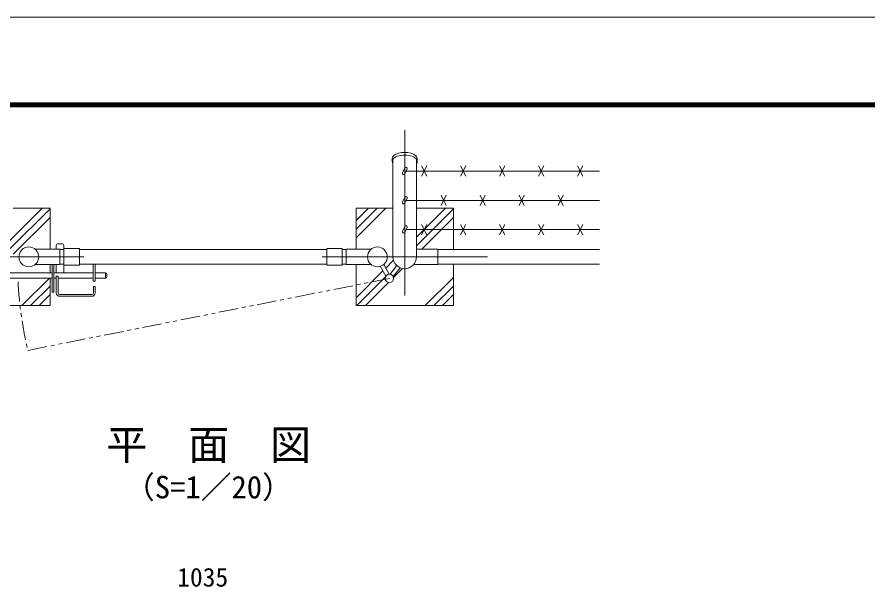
# Model space of a CAD drawing. Units: millimetres, scale not verified. Extents: x -4200 to 4200, y -2970 to 2970.
# Drawn here: x -2539 to -356, y 1508 to 2970 of the extents above; entities that cross this region are included whole.
import ezdxf
from ezdxf.enums import TextEntityAlignment as Align

# ---------------------------------------------------------------- set-up
doc = ezdxf.new("R2010")
doc.units = ezdxf.units.MM
doc.header["$LTSCALE"] = 20
doc.linetypes.add('USER1', pattern=[50.8, 31.75, -6.35, 6.35, -6.35])
doc.linetypes.add('USER3', pattern=[5, 2.5, -0.5, 0.5, -0.5, 0.5, -0.5])
for name, color, linetype, lineweight in [('0-1_D-TTL', 7, 'Continuous', 9), ('0-2_D-TTL-TXT', 7, 'Continuous', 18), ('0-3_D-STR4', 7, 'Continuous', 9), ('0-4_D-BMK', 2, 'USER1', 13), ('0-5_D-STR1', 1, 'Continuous', 18), ('0-7_D-DCR-HCH', 7, 'Continuous', 9), ('0-8_D-STR3', 3, 'Continuous', 13), ('0-9_D-STR-DIM', 7, 'Continuous', 9)]:
    doc.layers.add(name, color=color, linetype=linetype, lineweight=lineweight)
doc.styles.add('ＭＳ ゴシック', font='')
doc.styles.get('ＭＳ ゴシック').set_extended_font_data('MS Gothic')

msp = doc.modelspace()

# ---------------------------------------------------------------- linework, layer by layer
at = {"layer": '0-1_D-TTL', "color": 2, "lineweight": 18}
msp.add_lwpolyline([(-4200, 2970), (4200, 2970), (4200, -2970), (-4200, -2970)], close=True, dxfattribs=at)
at = {"layer": '0-1_D-TTL'}
for points in [[(-3930, 2750), (3930, 2750), (3930, -2750), (-3930, -2750)], [(-3927.5, 2747.5), (3927.5, 2747.5), (3927.5, -2747.5), (-3927.5, -2747.5)], [(-3925, 2745), (3925, 2745), (3925, -2745), (-3925, -2745)], [(-3922.5, 2742.5), (3922.5, 2742.5), (3922.5, -2742.5), (-3922.5, -2742.5)], [(-3920, 2740), (3920, 2740), (3920, -2740), (-3920, -2740)]]:
    msp.add_lwpolyline(points, close=True, dxfattribs=at)
at = {"layer": '0-3_D-STR4'}
for p, q in [((-1669.32, 2479.85), (-1669.32, 2374.55)), ((-1574.57, 2479.85), (-1669.32, 2479.85)), ((-2454.32, 2313.65), (-2454.32, 2335.15))]:
    msp.add_line(p, q, dxfattribs=at)
for points in [[(-2454.32, 2374.55), (-2454.32, 2479.85), (-2549.07, 2479.85)], [(-1419.32, 2373.85), (-1419.32, 2479.85), (-1514.07, 2479.85)], [(-2704.32, 2335.85), (-2704.32, 2229.85), (-2454.32, 2229.85), (-2454.32, 2300.65)], [(-1669.32, 2335.15), (-1669.32, 2229.85), (-1419.32, 2229.85), (-1419.32, 2335.85)]]:
    msp.add_lwpolyline(points, dxfattribs=at)
at = {"layer": '0-4_D-BMK'}
for p, q in [((-1544.32, 2679.8), (-1544.32, 2255.53)), ((-2367.19, 2354.85), (-2791.45, 2354.85)), ((-1756.45, 2354.85), (-1332.19, 2354.85))]:
    msp.add_line(p, q, dxfattribs=at)
at = {"layer": '0-4_D-BMK', "linetype": 'USER3'}
msp.add_line((-2511.21, 2115.02), (-1583.71, 2299.67), dxfattribs=at)
msp.add_arc((-1577.22, 2337.65), 960.15, 182.81239, 193.40726, dxfattribs=at)
at = {"layer": '0-5_D-STR1'}
for p, q in [((-1576.42, 2599.85), (-1576.42, 2606.78)), ((-1574.57, 2605.22), (-1574.57, 2354.85)), ((-1514.07, 2605.22), (-1514.07, 2354.85)), ((-1512.22, 2599.85), (-1512.22, 2606.78)), ((-2428.72, 2373.85), (-2418.67, 2373.85)), ((-2378.67, 2373.85), (-1744.47, 2373.85)), ((-1704.47, 2373.85), (-1694.52, 2373.85)), ((-1459.32, 2373.85), (-1044.32, 2373.85)), ((-2428.72, 2335.85), (-2418.67, 2335.85)), ((-2378.67, 2335.85), (-1744.47, 2335.85)), ((-1704.47, 2335.85), (-1694.52, 2335.85)), ((-1459.32, 2335.85), (-1044.32, 2335.85))]:
    msp.add_line(p, q, dxfattribs=at)
for centre in [(-2508.67, 2354.85), (-1614.47, 2354.85)]:
    msp.add_circle(centre, 25.4, dxfattribs=at)
msp.add_arc((-1544.32, 2354.85), 30.25, 180, 0, dxfattribs=at)
for centre, start_param, end_param in [((-1544.32, 2606.78), 6.2831853, 9.424778), ((-1544.32, 2599.85), 5.9420265, 9.7659367)]:
    msp.add_ellipse(centre, major_axis=(32.1, 0), ratio=0.5, start_param=start_param, end_param=end_param, dxfattribs=at)
at = {"layer": '0-7_D-DCR-HCH'}
for p, q in [((-2569.65, 2384.68), (-2474.47, 2479.85)), ((-2556.2, 2376.03), (-2454.32, 2477.91)), ((-1669.32, 2403.63), (-1593.1, 2479.85)), ((-1669.32, 2425.73), (-1615.2, 2479.85)), ((-1669.32, 2447.83), (-1637.3, 2479.85)), ((-1514.07, 2405.25), (-1439.47, 2479.85)), ((-1514.07, 2383.16), (-1419.32, 2477.91)), ((-2548.68, 2361.46), (-2454.32, 2455.81)), ((-1500.58, 2374.55), (-1419.32, 2455.81)), ((-1593.03, 2326.3), (-1574.14, 2345.18)), ((-1669.32, 2250), (-1600.37, 2318.96)), ((-1573.16, 2301.97), (-1549.99, 2325.14)), ((-2526.65, 2229.85), (-2455.85, 2300.65)), ((-1667.37, 2229.85), (-1593.85, 2303.37)), ((-1491.65, 2229.85), (-1419.32, 2302.18)), ((-2504.55, 2229.85), (-2454.32, 2280.08)), ((-1645.28, 2229.85), (-1586.01, 2289.12)), ((-1469.55, 2229.85), (-1419.32, 2280.08)), ((-2482.45, 2229.85), (-2454.32, 2257.99)), ((-1447.45, 2229.85), (-1419.32, 2257.99))]:
    msp.add_line(p, q, dxfattribs=at)
at = {"layer": '0-8_D-STR3'}
for p, q in [((-1543.89, 2582.88), (-1549.84, 2570.12)), ((-1538.45, 2580.35), (-1544.4, 2567.59)), ((-1501.03, 2561.44), (-1487.61, 2588.27)), ((-1501.03, 2588.27), (-1487.61, 2561.44)), ((-1401.03, 2561.44), (-1387.61, 2588.27)), ((-1401.03, 2588.27), (-1387.61, 2561.44)), ((-1301.03, 2561.44), (-1287.61, 2588.27)), ((-1301.03, 2588.27), (-1287.61, 2561.44)), ((-1201.03, 2561.44), (-1187.61, 2588.27)), ((-1201.03, 2588.27), (-1187.61, 2561.44)), ((-1101.03, 2561.44), (-1087.61, 2588.27)), ((-1101.03, 2588.27), (-1087.61, 2561.44)), ((-1044.32, 2574.85), (-1541.01, 2574.85)), ((-1451.03, 2486.44), (-1437.61, 2513.27)), ((-1451.03, 2513.27), (-1437.61, 2486.44)), ((-1351.03, 2486.44), (-1337.61, 2513.27)), ((-1351.03, 2513.27), (-1337.61, 2486.44)), ((-1251.03, 2486.44), (-1237.61, 2513.27)), ((-1251.03, 2513.27), (-1237.61, 2486.44)), ((-1151.03, 2486.44), (-1137.61, 2513.27)), ((-1151.03, 2513.27), (-1137.61, 2486.44)), ((-1543.89, 2507.88), (-1549.84, 2495.12)), ((-1538.45, 2505.35), (-1544.4, 2492.59)), ((-1044.32, 2499.85), (-1541.01, 2499.85)), ((-1543.89, 2432.88), (-1549.84, 2420.12)), ((-1538.45, 2430.35), (-1544.4, 2417.59)), ((-1044.32, 2424.85), (-1541.01, 2424.85)), ((-1501.03, 2411.44), (-1487.61, 2438.27)), ((-1501.03, 2438.27), (-1487.61, 2411.44)), ((-1401.03, 2411.44), (-1387.61, 2438.27)), ((-1401.03, 2438.27), (-1387.61, 2411.44)), ((-1301.03, 2411.44), (-1287.61, 2438.27)), ((-1301.03, 2438.27), (-1287.61, 2411.44)), ((-1201.03, 2411.44), (-1187.61, 2438.27)), ((-1201.03, 2438.27), (-1187.61, 2411.44)), ((-1101.03, 2411.44), (-1087.61, 2438.27)), ((-1101.03, 2438.27), (-1087.61, 2411.44)), ((-2438.22, 2383.65), (-2438.22, 2374.55)), ((-2433.22, 2388.65), (-2424.22, 2388.65)), ((-2419.22, 2383.65), (-2419.22, 2373.85)), ((-2492.64, 2374.55), (-2428.72, 2374.55)), ((-2428.72, 2374.55), (-2428.72, 2335.15)), ((-2418.67, 2376.15), (-2378.67, 2376.15)), ((-2418.67, 2333.55), (-2418.67, 2376.15)), ((-2378.67, 2333.55), (-2378.67, 2376.15)), ((-1744.47, 2376.15), (-1704.47, 2376.15)), ((-1744.47, 2333.55), (-1744.47, 2376.15)), ((-1704.47, 2333.55), (-1704.47, 2376.15)), ((-1630.51, 2374.55), (-1694.92, 2374.55)), ((-1694.92, 2374.55), (-1694.92, 2335.15)), ((-2492.64, 2335.15), (-2428.72, 2335.15)), ((-2444.22, 2335.15), (-2444.22, 2264.65)), ((-2438.22, 2335.15), (-2438.22, 2313.65)), ((-2419.22, 2335.85), (-2419.22, 2313.65)), ((-2418.67, 2333.55), (-2378.67, 2333.55)), ((-2343.22, 2335.85), (-2343.22, 2292.15)), ((-2338.72, 2335.85), (-2338.72, 2292.15)), ((-1744.47, 2333.55), (-1704.47, 2333.55)), ((-1630.51, 2335.15), (-1694.92, 2335.15)), ((-1606.95, 2330.59), (-1592.78, 2305.54)), ((-1598.16, 2335.38), (-1584.07, 2310.46)), ((-1581.78, 2310.3), (-1564.59, 2332.4)), ((-1573.89, 2304.16), (-1556.12, 2327)), ((-1459.32, 2335.15), (-1521.37, 2335.15)), ((-2577, 2313.65), (-2448.72, 2313.65)), ((-2577, 2300.65), (-2448.72, 2300.65)), ((-2444.22, 2313.65), (-2343.22, 2313.65)), ((-2444.22, 2300.65), (-2438.22, 2300.65)), ((-2438.22, 2305.65), (-2438.22, 2262.65)), ((-2438.22, 2305.65), (-2433.72, 2305.65)), ((-2433.72, 2305.65), (-2433.72, 2262.65)), ((-2433.72, 2300.65), (-2343.22, 2300.65)), ((-2338.72, 2313.65), (-2311.72, 2313.65)), ((-2338.72, 2300.65), (-2311.72, 2300.65)), ((-2311.72, 2313.65), (-2311.72, 2300.65)), ((-2308.72, 2310.65), (-2308.72, 2303.65)), ((-2343.22, 2292.15), (-2338.72, 2292.15)), ((-2342.72, 2278.65), (-2342.72, 2262.65)), ((-2342.72, 2278.65), (-2338.22, 2278.65)), ((-2338.22, 2278.65), (-2338.22, 2262.65)), ((-2429.22, 2258.15), (-2347.22, 2258.15)), ((-2429.22, 2253.65), (-2347.22, 2253.65))]:
    msp.add_line(p, q, dxfattribs=at)
for points in [[(-1459.32, 2335.15), (-1459.32, 2374.55), (-1514.07, 2374.55)], [(-2448.72, 2335.15), (-2448.72, 2264.65), (-2444.22, 2264.65)]]:
    msp.add_lwpolyline(points, dxfattribs=at)
msp.add_circle((-1583.71, 2299.67), 10.8, dxfattribs=at)
for centre, radius, start, end in [((-1541.17, 2581.62), 3, 334.99524, 154.99707), ((-1547.12, 2568.85), 3, 154.99707, 334.99524), ((-1547.12, 2493.85), 3, 154.99707, 334.99524), ((-1541.17, 2506.62), 3, 334.99524, 154.99707), ((-1541.17, 2431.62), 3, 334.99524, 154.99707), ((-1547.12, 2418.85), 3, 154.99707, 334.99524), ((-2433.22, 2383.65), 5, 90, 180), ((-2424.22, 2383.65), 5, 0, 90), ((-2311.72, 2310.65), 3, 0, 90), ((-2311.72, 2303.65), 3, 270, 0), ((-2429.22, 2262.65), 9, 180, 270), ((-2429.22, 2262.65), 4.5, 180, 270), ((-2347.22, 2262.65), 4.5, 270, 0), ((-2347.22, 2262.65), 9, 270, 0)]:
    msp.add_arc(centre, radius, start, end, dxfattribs=at)

# ---------------------------------------------------------------- texts
at = {"layer": '0-2_D-TTL-TXT', "style": 'ＭＳ ゴシック'}
for s, height, p in [('平\u3000面\u3000図', 76.98, (-2309.81, 1811.33)), ('（S=1／20）', 57.77, (-2264.33, 1718.13))]:
    msp.add_text(s, height=height, dxfattribs=at).set_placement(p, align=Align.BOTTOM_LEFT)
at = {"layer": '0-9_D-STR-DIM', "style": 'ＭＳ ゴシック'}
msp.add_text('1035', height=48.09, dxfattribs=at).set_placement((-2128.07, 1494.78), align=Align.BOTTOM_LEFT)

doc.saveas('drawing.dxf')
